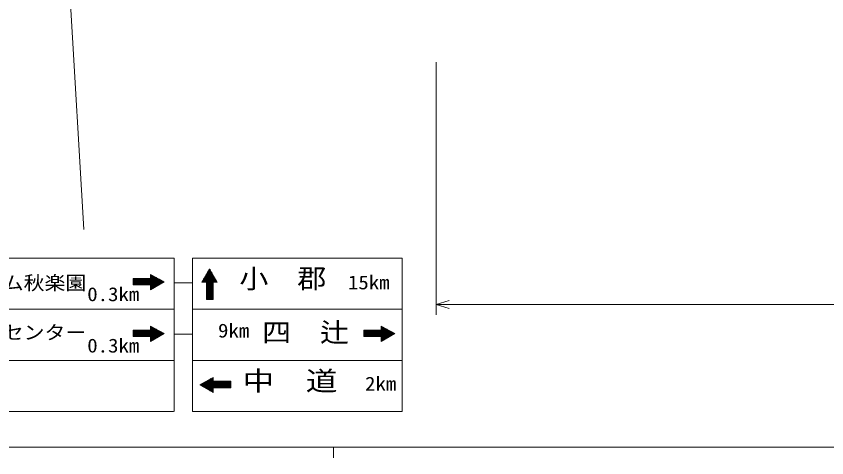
# Model space of a CAD drawing. Units: millimetres, scale not verified. Extents: x 40000 to 680000, y 20000 to 380000.
# Drawn here: x 237875 to 314796, y 204000 to 245950 of the extents above; entities that cross this region are included whole.
import ezdxf
from ezdxf.enums import TextEntityAlignment as Align

# ---------------------------------------------------------------- set-up
doc = ezdxf.new("R2010")
doc.units = ezdxf.units.MM
doc.header["$LTSCALE"] = 1000
for name, color, linetype, lineweight in [('M-STR-HTXT', 7, 'Continuous', 13), ('M-STR-STRC', 7, 'Continuous', 13), ('M-TTL-BAND', 7, 'Continuous', 13)]:
    doc.layers.add(name, color=color, linetype=linetype, lineweight=lineweight)
doc.styles.add('ＭＳ ゴシック', font='')
doc.styles.get('ＭＳ ゴシック').set_extended_font_data('MS Gothic')

msp = doc.modelspace()

# ---------------------------------------------------------------- linework, layer by layer
at = {"layer": 'M-STR-HTXT'}
for p, q in [((277724, 241584), (277724, 217571)), ((277724, 218571), (278974, 218946)), ((277724, 218571), (377101, 218571)), ((277724, 218571), (278974, 218196))]:
    msp.add_line(p, q, dxfattribs=at)
at = {"layer": 'M-STR-STRC'}
for p, q in [((240911, 283094), (244295, 225683)), ((243631, 222979), (223729, 222979)), ((252870, 208399), (252870, 222979)), ((252870, 222979), (252870, 208399)), ((274500, 222979), (254598, 222979)), ((256421, 221619), (255494, 220687)), ((256371, 221711), (255664, 221000)), ((256321, 221802), (255867, 221346)), ((256891, 220687), (256001, 221573)), ((256810, 220908), (256053, 221662)), ((256271, 221894), (256071, 221693)), ((256640, 221218), (256105, 221751)), ((256471, 221528), (256158, 221840)), ((256301, 221838), (256210, 221929)), ((249568, 221047), (248961, 220443)), ((249143, 221048), (248962, 220867)), ((249002, 221048), (248962, 221008)), ((249426, 221047), (248962, 220585)), ((249285, 221047), (248962, 220726)), ((248962, 220919), (249450, 220429)), ((248962, 220778), (249309, 220429)), ((248975, 221048), (249591, 220429)), ((249709, 221046), (249089, 220429)), ((249116, 221048), (249732, 220429)), ((249850, 221046), (249231, 220429)), ((249258, 221047), (249873, 220429)), ((249305, 221047), (249305, 220429)), ((249992, 221046), (249373, 220429)), ((249399, 221047), (250014, 220429)), ((250133, 221045), (249514, 220429)), ((249541, 221047), (250155, 220429)), ((250275, 221045), (249656, 220429)), ((249682, 221047), (250296, 220429)), ((250416, 221045), (249798, 220429)), ((249823, 221046), (250437, 220429)), ((250558, 221044), (249940, 220429)), ((249965, 221046), (250578, 220429)), ((250914, 221258), (250081, 220429)), ((250106, 221046), (250974, 220173)), ((251006, 221208), (250223, 220429)), ((250248, 221045), (251063, 220226)), ((251097, 221158), (250365, 220429)), ((250389, 221045), (251152, 220278)), ((251189, 221108), (250507, 220429)), ((250530, 221045), (251241, 220330)), ((251280, 221058), (250621, 220402)), ((250640, 221409), (250622, 221390)), ((250622, 221378), (251508, 220487)), ((250731, 221358), (250622, 221249)), ((250823, 221308), (250622, 221108)), ((250622, 221236), (251419, 220435)), ((250622, 221095), (251330, 220383)), ((251371, 221008), (250622, 220262)), ((251463, 220958), (250622, 220121)), ((251554, 220908), (250623, 219980)), ((250844, 221297), (251597, 220540)), ((251646, 220858), (250935, 220150)), ((251154, 221127), (251686, 220592)), ((251737, 220808), (251281, 220354)), ((251464, 220958), (251775, 220644)), ((251774, 220788), (251864, 220697)), ((255615, 220687), (255530, 220772)), ((255757, 220687), (255582, 220861)), ((256471, 221528), (255634, 220687)), ((255900, 220686), (255634, 220950)), ((256559, 220171), (255687, 221039)), ((256558, 220313), (255739, 221128)), ((256521, 221436), (255775, 220687)), ((256558, 220454), (255791, 221217)), ((256558, 220595), (255844, 221306)), ((256608, 220687), (255896, 221395)), ((256571, 221345), (255916, 220686)), ((256621, 221253), (255943, 220572)), ((256671, 221162), (255943, 220430)), ((256721, 221071), (255943, 220288)), ((256772, 220979), (255943, 220146)), ((256750, 220687), (255948, 221484)), ((256822, 220888), (256622, 220687)), ((256872, 220796), (256763, 220687)), ((248961, 220495), (249026, 220429)), ((248962, 220636), (249167, 220429)), ((250621, 220386), (250885, 220121)), ((250622, 220244), (250796, 220069)), ((250622, 220102), (250707, 220016)), ((251829, 220758), (251628, 220558)), ((252870, 220609), (254598, 220609)), ((256559, 220030), (255943, 220643)), ((256558, 220622), (255943, 220005)), ((256559, 219888), (255943, 220502)), ((256558, 220481), (255943, 219863)), ((256560, 219747), (255943, 220361)), ((256558, 220340), (255943, 219721)), ((256560, 219605), (255943, 220220)), ((256559, 220198), (255943, 219579)), ((256560, 219464), (255943, 220079)), ((256559, 220057), (255943, 219438)), ((256922, 220705), (256904, 220686)), ((256561, 219323), (255943, 219938)), ((256559, 219915), (255943, 219296)), ((256561, 219181), (255943, 219797)), ((256560, 219774), (255943, 219154)), ((256561, 219040), (255943, 219656)), ((256433, 219027), (255943, 219514)), ((256291, 219027), (255943, 219373)), ((256149, 219026), (255943, 219232)), ((256560, 219632), (255956, 219026)), ((256560, 219491), (256098, 219026)), ((256561, 219350), (256239, 219027)), ((256008, 219026), (255943, 219091)), ((256561, 219208), (256380, 219027)), ((256561, 219067), (256522, 219027)), ((250914, 216342), (250081, 215513)), ((251006, 216292), (250223, 215513)), ((251097, 216242), (250365, 215513)), ((251189, 216192), (250507, 215513)), ((250640, 216492), (250622, 216474)), ((250622, 216462), (251508, 215571)), ((250731, 216442), (250622, 216333)), ((250823, 216392), (250622, 216192)), ((250622, 216320), (251419, 215519)), ((250622, 216178), (251330, 215466)), ((250844, 216381), (251597, 215623)), ((251154, 216211), (251686, 215676)), ((272810, 216342), (271977, 215513)), ((272902, 216292), (272119, 215513)), ((272993, 216242), (272261, 215513)), ((273085, 216192), (272403, 215513)), ((272536, 216492), (272518, 216474)), ((272518, 216462), (273404, 215571)), ((272627, 216442), (272518, 216333)), ((272719, 216392), (272518, 216192)), ((272518, 216320), (273315, 215519)), ((272518, 216178), (273226, 215466)), ((272740, 216381), (273493, 215623)), ((273050, 216211), (273582, 215676)), ((249568, 216130), (248961, 215527)), ((248961, 215578), (249026, 215513)), ((249002, 216132), (248962, 216092)), ((249426, 216131), (248962, 215668)), ((249285, 216131), (248962, 215809)), ((249143, 216131), (248962, 215951)), ((248962, 216003), (249450, 215513)), ((248962, 215861), (249309, 215513)), ((248962, 215720), (249167, 215513)), ((248975, 216132), (249591, 215513)), ((249709, 216130), (249089, 215513)), ((249116, 216131), (249732, 215513)), ((249850, 216130), (249231, 215513)), ((249258, 216131), (249873, 215513)), ((249305, 216131), (249305, 215513)), ((249992, 216129), (249373, 215513)), ((249399, 216131), (250014, 215513)), ((250133, 216129), (249514, 215513)), ((249541, 216130), (250155, 215513)), ((250275, 216129), (249656, 215513)), ((249682, 216130), (250296, 215513)), ((250416, 216128), (249798, 215513)), ((249823, 216130), (250437, 215513)), ((250558, 216128), (249940, 215513)), ((249965, 216129), (250578, 215513)), ((250106, 216129), (250974, 215257)), ((250248, 216129), (251063, 215309)), ((250389, 216128), (251152, 215362)), ((250530, 216128), (251241, 215414)), ((251280, 216142), (250621, 215486)), ((250621, 215470), (250885, 215205)), ((251371, 216092), (250622, 215345)), ((251463, 216042), (250622, 215205)), ((251554, 215991), (250623, 215064)), ((251646, 215941), (250935, 215234)), ((251737, 215891), (251281, 215438)), ((251464, 216041), (251775, 215728)), ((251829, 215841), (251628, 215641)), ((251774, 215871), (251864, 215780)), ((252870, 215749), (254598, 215749)), ((271464, 216130), (270857, 215527)), ((270857, 215578), (270922, 215513)), ((270898, 216132), (270858, 216092)), ((271322, 216131), (270858, 215668)), ((271181, 216131), (270858, 215809)), ((271039, 216131), (270858, 215951)), ((270858, 216003), (271346, 215513)), ((270858, 215861), (271205, 215513)), ((270858, 215720), (271063, 215513)), ((270871, 216132), (271487, 215513)), ((271605, 216130), (270985, 215513)), ((271012, 216131), (271628, 215513)), ((271746, 216130), (271127, 215513)), ((271154, 216131), (271769, 215513)), ((271201, 216131), (271201, 215513)), ((271888, 216129), (271269, 215513)), ((271295, 216131), (271910, 215513)), ((272029, 216129), (271410, 215513)), ((271437, 216130), (272051, 215513)), ((272171, 216129), (271552, 215513)), ((271578, 216130), (272192, 215513)), ((272312, 216128), (271694, 215513)), ((271719, 216130), (272333, 215513)), ((272454, 216128), (271836, 215513)), ((271861, 216129), (272474, 215513)), ((272002, 216129), (272870, 215257)), ((272144, 216129), (272959, 215309)), ((272285, 216128), (273048, 215362)), ((272427, 216128), (273137, 215414)), ((273176, 216142), (272517, 215486)), ((272517, 215470), (272781, 215205)), ((273267, 216092), (272518, 215345)), ((273359, 216042), (272518, 215205)), ((273450, 215991), (272519, 215064)), ((273542, 215941), (272831, 215234)), ((273633, 215891), (273178, 215438)), ((273360, 216041), (273671, 215728)), ((273725, 215841), (273524, 215641)), ((273670, 215871), (273760, 215780)), ((250622, 215328), (250796, 215152)), ((250622, 215186), (250707, 215100)), ((272518, 215328), (272692, 215152)), ((272518, 215186), (272603, 215100)), ((252870, 213259), (223729, 213259)), ((256581, 211602), (255694, 210711)), ((256471, 211582), (256580, 211473)), ((256562, 211632), (256581, 211614)), ((255429, 211011), (255338, 210920)), ((255373, 210981), (255574, 210781)), ((255739, 211181), (255427, 210868)), ((255465, 211031), (255921, 210578)), ((256049, 211351), (255516, 210816)), ((255556, 211081), (256267, 210374)), ((256359, 211521), (255605, 210763)), ((255648, 211131), (256580, 210204)), ((255739, 211182), (256580, 210345)), ((256580, 211460), (255783, 210659)), ((255831, 211232), (256581, 210485)), ((256580, 211318), (255872, 210606)), ((255922, 211282), (256581, 210626)), ((256672, 211268), (255961, 210554)), ((256014, 211332), (256696, 210653)), ((256813, 211268), (256050, 210502)), ((256105, 211382), (256837, 210653)), ((256955, 211269), (256139, 210449)), ((256197, 211432), (256979, 210653)), ((257096, 211269), (256228, 210397)), ((256288, 211482), (257121, 210653)), ((256379, 211532), (256580, 211332)), ((257237, 211269), (256624, 210653)), ((256645, 211268), (257263, 210653)), ((257379, 211270), (256765, 210653)), ((256786, 211268), (257404, 210653)), ((257520, 211270), (256906, 210653)), ((256927, 211269), (257546, 210653)), ((257662, 211270), (257047, 210653)), ((257069, 211269), (257688, 210653)), ((257803, 211271), (257188, 210653)), ((257210, 211269), (257830, 210653)), ((257944, 211271), (257329, 210653)), ((257352, 211270), (257971, 210653)), ((258086, 211271), (257470, 210653)), ((257493, 211270), (258113, 210653)), ((258227, 211272), (257611, 210653)), ((257635, 211270), (258241, 210667)), ((258240, 211143), (257753, 210653)), ((257776, 211271), (258241, 210808)), ((258240, 211001), (257894, 210653)), ((257917, 211271), (258241, 210949)), ((258241, 210860), (258035, 210653)), ((258059, 211271), (258240, 211091)), ((258200, 211272), (258240, 211232)), ((256581, 210610), (256317, 210345)), ((256580, 210468), (256406, 210292)), ((256580, 210326), (256495, 210240)), ((258241, 210718), (258176, 210653))]:
    msp.add_line(p, q, dxfattribs=at)
for points in [[(252791, 218119), (223729, 218119), (223729, 222979), (252870, 222979)], [(243631, 213259), (223729, 213259), (223729, 218119), (243631, 218119)], [(223729, 213259), (223729, 208399), (252791, 208399)]]:
    msp.add_lwpolyline(points, dxfattribs=at)
for points in [[(274500, 222979), (274500, 218119), (254598, 218119), (254598, 222979)], [(256557, 220687), (256932, 220686), (256231, 221966), (255480, 220687), (255943, 220686), (255943, 219026), (256561, 219027)], [(250622, 221044), (250622, 221419), (251901, 220718), (250623, 219967), (250621, 220429), (248961, 220429), (248962, 221048)], [(274500, 218119), (274500, 213259), (254598, 213259), (254598, 218119)], [(250622, 216128), (250622, 216502), (251901, 215802), (250623, 215050), (250621, 215513), (248961, 215513), (248962, 216132)], [(272518, 216128), (272518, 216502), (273797, 215802), (272519, 215050), (272517, 215513), (270857, 215513), (270858, 216132)], [(254598, 213259), (254598, 208399), (274500, 208399), (274500, 213259)], [(256580, 211268), (256581, 211642), (255301, 210942), (256580, 210190), (256581, 210653), (258241, 210653), (258240, 211272)]]:
    msp.add_lwpolyline(points, close=True, dxfattribs=at)
at = {"layer": 'M-TTL-BAND'}
for p, q in [((40000, 205000), (579000, 205000)), ((268000, 205000), (268000, 204000))]:
    msp.add_line(p, q, dxfattribs=at)

# ---------------------------------------------------------------- texts
at = {"layer": 'M-STR-STRC', "style": 'ＭＳ ゴシック'}
for s, height, width, p in [('小\u3000郡', 1833, 1.1, (263174, 219556)), ('養護老人ホーム秋楽園', 1320, 1.1, (234621, 219556)), ('15km', 1320, 1.1, (271331, 219608)), ('0.3km', 1320, 1.1, (247086, 218485)), ('四\u3000辻', 1833, 1.1, (265328, 214452)), ('ディサービスセンター', 1320, 1.1, (234621, 214852)), ('9km', 1320, 1.1, (258509, 215031)), ('0.3km', 1320, 1.1, (247086, 213606)), ('中\u3000道', 1833, 1.2, (263854, 209836)), ('2km', 1320, 1.1, (272460, 209982))]:
    msp.add_text(s, height=height, dxfattribs=dict(at, width=width)).set_placement(p, align=Align.BOTTOM_CENTER)

doc.saveas('drawing.dxf')
